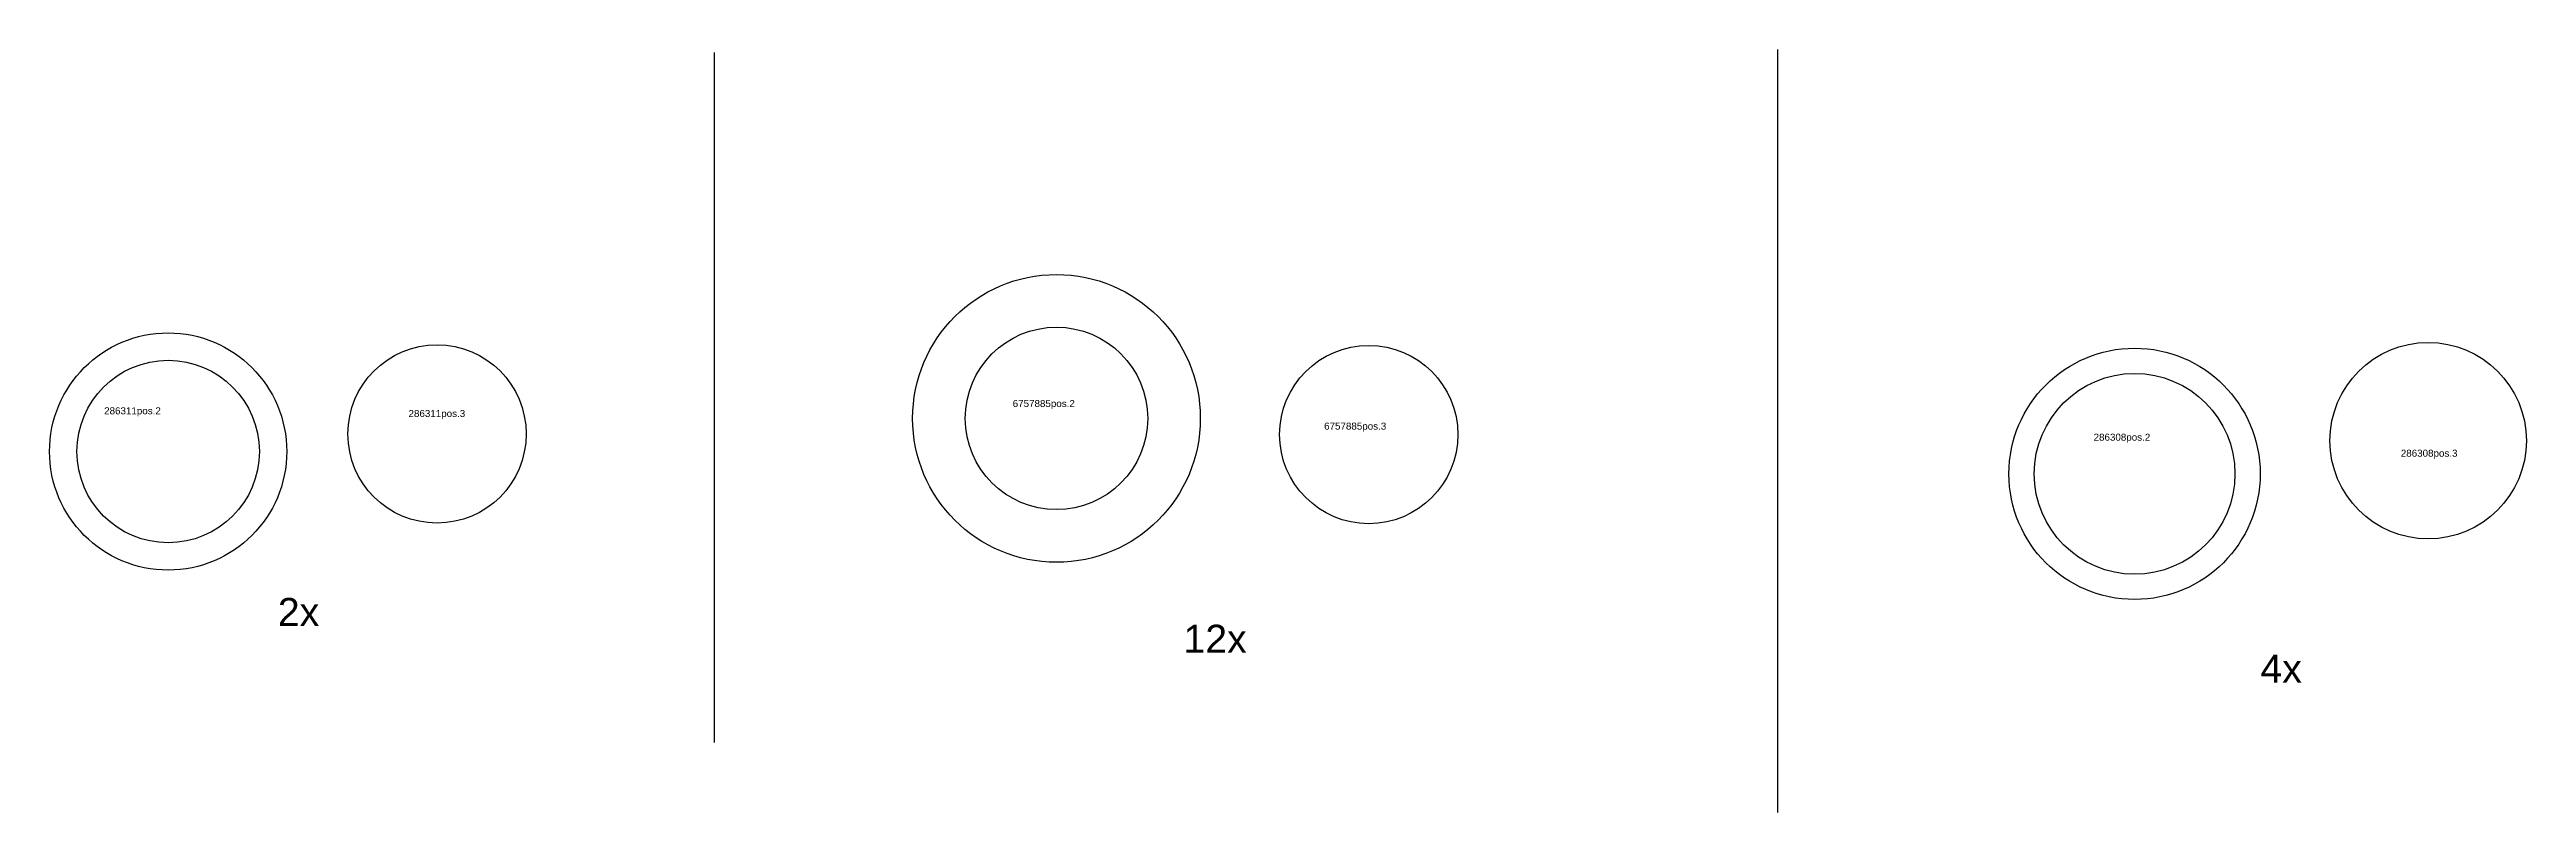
# Model space of a CAD drawing. Header units: millimetres. Extents: x 190 to 1955, y 59 to 603.
import ezdxf

# ---------------------------------------------------------------- set-up
doc = ezdxf.new("R2010")
doc.units = ezdxf.units.MM
doc.styles.get("Standard").update_dxf_attribs({"font": 'arial.ttf'})

msp = doc.modelspace()

# ---------------------------------------------------------------- linework, layer by layer
for p, q in [((663.2, 600.9), (663.2, 109.3)), ((1420.9, 603), (1420.9, 59.5))]:
    msp.add_line(p, q)
for centre, radius in [((907.2, 340.2), 102.5), ((274.2, 316.6), 84.5), ((465.8, 329.1), 63.5), ((907.2, 340.2), 65), ((1129.7, 328.7), 63.5), ((1675.4, 300.7), 89.5), ((1884.6, 324.3), 70), ((274.2, 316.6), 65), ((1675.4, 300.7), 71.5)]:
    msp.add_circle(centre, radius)

# ---------------------------------------------------------------- texts
at = {"attachment_point": 1}
for s, width, gutter_width, insert, char_height in [('6757885pos.2', 69.892, 12.5, (876, 353.3), 5), ('286311pos.2', 11.717, 1, (228.6, 348.1), 5), ('286311pos.3', 11.717, 1, (445.5, 346.2), 5), ('6757885pos.3', 69.892, 12.5, (1097.9, 337.2), 5), ('286308pos.2', 11.717, 1, (1646.2, 329.3), 5), ('286308pos.3', 11.717, 1, (1865.1, 317.9), 5), ('2x', 78.941, 12.5, (352.4, 212.3), 20), ('12x', 78.941, 12.5, (997.7, 193.2), 20), ('4x', 78.941, 12.5, (1765.1, 172), 20)]:
    msp.add_mtext_dynamic_manual_height_columns(s, width=width, gutter_width=gutter_width, heights=[0], dxfattribs=dict(at, insert=insert, char_height=char_height))

doc.saveas('drawing.dxf')
